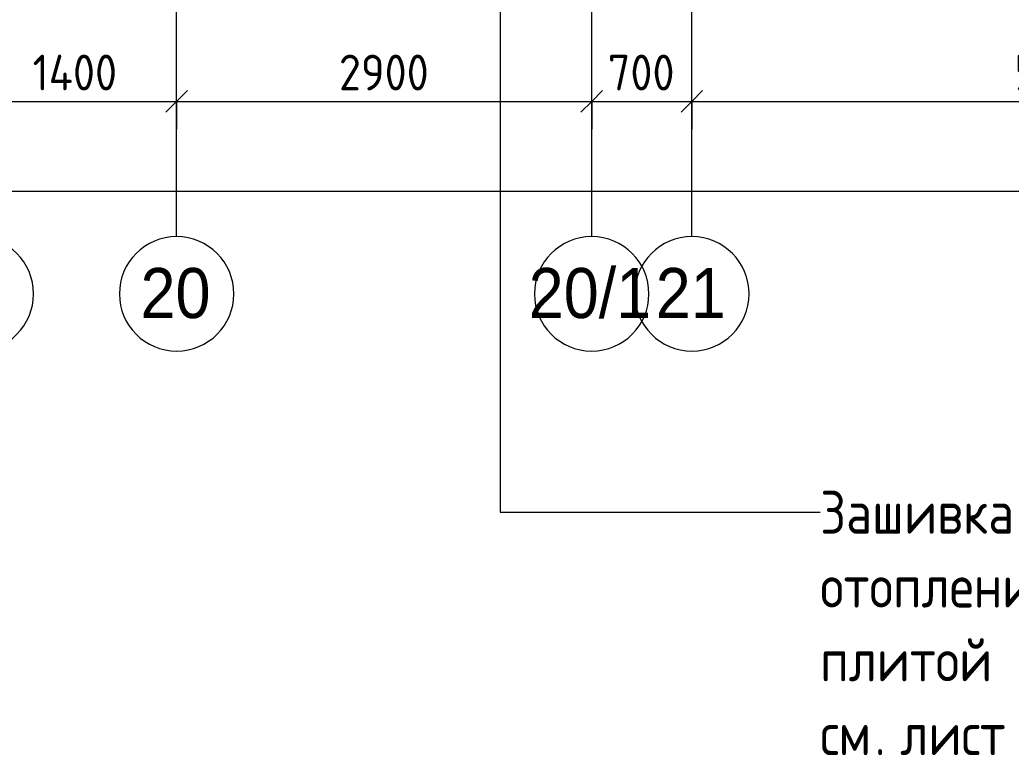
# Model space of a CAD drawing. Header units: millimetres. Extents: x -8624 to 200327, y -8553 to 29000.
# Drawn here: x 167214 to 174141, y -5531 to -391 of the extents above; entities that cross this region are included whole.
import ezdxf

# ---------------------------------------------------------------- set-up
doc = ezdxf.new("R2010")
doc.units = ezdxf.units.MM
for name, color, linetype, lineweight in [('A-ANNO-DIMS', 7, 'Continuous', 9), ('A-ANNO-DIMS-100', 7, 'Continuous', 9), ('G-ANNO-TEXT', 7, 'Continuous', 9), ('Оси', 7, 'Continuous', 9), ('Оси-1', 7, 'Continuous', 20)]:
    doc.layers.add(name, color=color, linetype=linetype, lineweight=lineweight)
doc.styles.add('Arial_1', font='arial.ttf', dxfattribs={"width": 0.9, "height": 350})
doc.styles.add('GOST Common_2', font='GOST_Common.ttf', dxfattribs={"width": 0.9, "height": 300})
doc.styles.add('ISOCPEUR', font='isocpeur.ttf', dxfattribs={"width": 0.9, "height": 250})
doc.dimstyles.new('ISO-2_5_0_9К_БОЛЬШОЙ', dxfattribs={"dimscale": 304.8, "dimtxt": 248.995294, "dimasz": 0.492126, "dimexe": 0.393701, "dimexo": 0.984252, "dimgap": 0, "dimtad": 1, "dimdec": 0, "dimrnd": 10, "dimzin": 0, "dimdsep": 46, "dimtxsty": 'ISOCPEUR', "dimblk1": 'OBLIQUE', "dimblk2": 'OBLIQUE', "dimsah": 1, "dimcen": 0.09, "dimdle": 0.393701, "dimazin": 0, "dimtfac": 1, "dimtdec": 4, "dimtix": 1, "dimtmove": 0, "dimatfit": 3, "dimfxl": 1, "dimtvp": 1, "dimtolj": 1, "dimtzin": 0, "dimarcsym": 2})

# ---------------------------------------------------------------- blocks, each defined once
blk = doc.blocks.new('Ось сетки - D8-29747960-План зашивки приборов отопления в осях 3 этажа 12-23')
at = {"layer": 'Оси-1'}
for start, end in [(360, 180), (180, 360)]:
    blk.add_arc((0, 0), 4, start, end, dxfattribs=at)
blk = doc.blocks.new('DIMBLOCK14-План зашивки приборов отопления в осях 3 этажа 12-23')
at = {"layer": 'A-ANNO-DIMS-100'}
for p, q in [((134659.8, -1781.9), (134659.8, -1468)), ((180909.8, -1781.9), (180909.8, -1468)), ((134539.8, -1588), (181029.8, -1588)), ((134659.8, -1588), (134659.8, -1781.9)), ((180909.8, -1588), (180909.8, -1781.9))]:
    blk.add_line(p, q, dxfattribs=at)
at = {"layer": 'A-ANNO-DIMS-100', "lineweight": 20}
for p, q in [((134659.8, -1588), (134734.8, -1513)), ((180909.8, -1588), (180984.8, -1513)), ((134659.8, -1588), (134584.8, -1663)), ((180909.8, -1588), (180834.8, -1663))]:
    blk.add_line(p, q, dxfattribs=at)
at = {"layer": 'A-ANNO-DIMS-100', "color": 0, "insert": (157377.8, -1261.4), "char_height": 250, "width": 976.828, "attachment_point": 1, "line_spacing_factor": 1.149209, "style": 'ISOCPEUR'}
blk.add_mtext('46250', dxfattribs=at)
blk = doc.blocks.new('_Oblique')
at = {"color": 0, "linetype": 'ByBlock', "lineweight": -2}
blk.add_line((-0.5, -0.5), (0.5, 0.5), dxfattribs=at)
blk = doc.blocks.new('DIMBLOCK27-План зашивки приборов отопления в осях 3 этажа 12-23')
at = {"layer": 'A-ANNO-DIMS-100'}
for p, q in [((166909.8, -1154.7), (166909.8, -840.7)), ((168309.8, -1154.7), (168309.8, -840.7)), ((166909.8, -960.7), (168309.8, -960.7)), ((166909.8, -960.7), (166909.8, -1154.7)), ((168309.8, -960.7), (168309.8, -1154.7))]:
    blk.add_line(p, q, dxfattribs=at)
at = {"layer": 'A-ANNO-DIMS-100', "lineweight": 20}
for p, q in [((166909.8, -960.7), (166984.8, -885.7)), ((168309.8, -960.7), (168384.8, -885.7)), ((166909.8, -960.7), (166834.8, -1035.7)), ((168309.8, -960.7), (168234.8, -1035.7))]:
    blk.add_line(p, q, dxfattribs=at)
at = {"layer": 'A-ANNO-DIMS-100', "color": 0, "insert": (167303.4, -634.1), "char_height": 250, "width": 735.494, "attachment_point": 1, "line_spacing_factor": 1.149209, "style": 'ISOCPEUR'}
blk.add_mtext('1400', dxfattribs=at)
blk = doc.blocks.new('DIMBLOCK28-План зашивки приборов отопления в осях 3 этажа 12-23')
at = {"layer": 'A-ANNO-DIMS-100'}
for p, q in [((168309.8, -1154.7), (168309.8, -840.7)), ((171209.8, -1154.7), (171209.8, -840.7)), ((168309.8, -960.7), (171209.8, -960.7)), ((168309.8, -960.7), (168309.8, -1154.7)), ((171209.8, -960.7), (171209.8, -1154.7))]:
    blk.add_line(p, q, dxfattribs=at)
at = {"layer": 'A-ANNO-DIMS-100', "lineweight": 20}
for p, q in [((168309.8, -960.7), (168384.8, -885.7)), ((171209.8, -960.7), (171284.8, -885.7)), ((168309.8, -960.7), (168234.8, -1035.7)), ((171209.8, -960.7), (171134.8, -1035.7))]:
    blk.add_line(p, q, dxfattribs=at)
at = {"layer": 'A-ANNO-DIMS-100', "color": 0, "insert": (169443.8, -634.1), "char_height": 250, "width": 758.478, "attachment_point": 1, "line_spacing_factor": 1.149209, "style": 'ISOCPEUR'}
blk.add_mtext('2900', dxfattribs=at)
blk = doc.blocks.new('DIMBLOCK29-План зашивки приборов отопления в осях 3 этажа 12-23')
at = {"layer": 'A-ANNO-DIMS-100'}
for p, q in [((171209.8, -1154.7), (171209.8, -840.7)), ((171909.8, -1154.7), (171909.8, -840.7)), ((171209.8, -960.7), (171909.8, -960.7)), ((171209.8, -960.7), (171209.8, -1154.7)), ((171909.8, -960.7), (171909.8, -1154.7))]:
    blk.add_line(p, q, dxfattribs=at)
at = {"layer": 'A-ANNO-DIMS-100', "lineweight": 20}
for p, q in [((171209.8, -960.7), (171284.8, -885.7)), ((171909.8, -960.7), (171984.8, -885.7)), ((171209.8, -960.7), (171134.8, -1035.7)), ((171909.8, -960.7), (171834.8, -1035.7))]:
    blk.add_line(p, q, dxfattribs=at)
at = {"layer": 'A-ANNO-DIMS-100', "color": 0, "insert": (171322.8, -634.1), "char_height": 250, "width": 568.858, "attachment_point": 1, "line_spacing_factor": 1.149209, "style": 'ISOCPEUR'}
blk.add_mtext('700', dxfattribs=at)
blk = doc.blocks.new('DIMBLOCK30-План зашивки приборов отопления в осях 3 этажа 12-23')
at = {"layer": 'A-ANNO-DIMS-100'}
for p, q in [((171909.8, -1154.7), (171909.8, -840.7)), ((177009.8, -1154.7), (177009.8, -840.7)), ((171909.8, -960.7), (177009.8, -960.7)), ((171909.8, -960.7), (171909.8, -1154.7)), ((177009.8, -960.7), (177009.8, -1154.7))]:
    blk.add_line(p, q, dxfattribs=at)
at = {"layer": 'A-ANNO-DIMS-100', "lineweight": 20}
for p, q in [((171909.8, -960.7), (171984.8, -885.7)), ((177009.8, -960.7), (177084.8, -885.7)), ((171909.8, -960.7), (171834.8, -1035.7)), ((177009.8, -960.7), (176934.8, -1035.7))]:
    blk.add_line(p, q, dxfattribs=at)
at = {"layer": 'A-ANNO-DIMS-100', "color": 0, "insert": (174165.4, -634.1), "char_height": 250, "width": 706.764, "attachment_point": 1, "line_spacing_factor": 1.149209, "style": 'ISOCPEUR'}
blk.add_mtext('5100', dxfattribs=at)

msp = doc.modelspace()

# ---------------------------------------------------------------- linework, layer by layer
at = {"layer": 'G-ANNO-TEXT'}
for p, q in [((170569.3, 438.1), (170569.3, -3833)), ((170569.3, -3833), (172806.4, -3833))]:
    msp.add_line(p, q, dxfattribs=at)
at = {"layer": 'Оси'}
for p, q in [((168309.8, -1906.3), (168309.8, 593.7)), ((171209.8, -1906.3), (171209.8, 593.7)), ((171909.8, -1906.3), (171909.8, 593.7))]:
    msp.add_line(p, q, dxfattribs=at)

# ---------------------------------------------------------------- block references
at = {"layer": 'Оси-1', "xscale": 99.99999999999993, "yscale": 99.99999999999993, "zscale": 99.99999999999993}
for p in [(166909.8, -2306.3), (168309.8, -2306.3), (171209.8, -2306.3), (171909.8, -2306.3)]:
    msp.add_blockref('Ось сетки - D8-29747960-План зашивки приборов отопления в осях 3 этажа 12-23', p, dxfattribs=at)

# ---------------------------------------------------------------- texts
at = {"layer": 'G-ANNO-TEXT', "char_height": 300, "attachment_point": 1, "style": 'GOST Common_2'}
for s, insert, width in [('Зашивка', (172806.4, -3683), 1789.367), ('отопления', (172806.4, -4199), 2171.771), ('плитой', (172806.4, -4714.9), 1471.898), ('\\fGOST Common|b0|i0|c204|p34|;\\W.9; ', (174020.8, -4714.9), 115.443), ('см', (172806.4, -5230.8), 461.772), ('лист', (173366, -5230.8), 974.05), ('. ', (173187.4, -5230.8), 216.456)]:
    msp.add_mtext(s, dxfattribs=dict(at, insert=insert, width=width))
at = {"layer": 'Оси', "char_height": 350, "attachment_point": 1, "style": 'Arial_1'}
for s, insert, width in [('20', (168057.2, -2125.6), 606.076), ('20/1', (170769.6, -2125.6), 1060.633), ('21', (171657.2, -2125.6), 606.076)]:
    msp.add_mtext(s, dxfattribs=dict(at, insert=insert, width=width))

# ---------------------------------------------------------------- dimensions: what is measured, and where the dimension line sits
at = {"layer": 'A-ANNO-DIMS'}
for base, p1, p2, override, picture, middle in [((168309.8, -960.7), (166909.8, -854.7), (168309.8, -854.7), {"dimpost": '<>', "dimfxl": 1400}, 'DIMBLOCK27-План зашивки приборов отопления в осях 3 этажа 12-23', (167609.8, -835.7)), ((171209.8, -960.7), (168309.8, -854.7), (171209.8, -854.7), {"dimpost": '<>', "dimfxl": 2900}, 'DIMBLOCK28-План зашивки приборов отопления в осях 3 этажа 12-23', (169759.8, -835.7)), ((171909.8, -960.7), (171209.8, -854.7), (171909.8, -854.7), {"dimpost": '<>', "dimfxl": 700}, 'DIMBLOCK29-План зашивки приборов отопления в осях 3 этажа 12-23', (171559.8, -835.7)), ((177009.8, -960.7), (171909.8, -854.7), (177009.8, -854.7), {"dimpost": '<>', "dimfxl": 5100}, 'DIMBLOCK30-План зашивки приборов отопления в осях 3 этажа 12-23', (174459.8, -835.7)), ((180909.8, -1588), (134659.8, -1481.9), (180909.8, -1481.9), {"dimpost": '<>', "dimfxl": 46250}, 'DIMBLOCK14-План зашивки приборов отопления в осях 3 этажа 12-23', (157784.8, -1463))]:
    dim = msp.add_linear_dim(base=base, p1=p1, p2=p2, dimstyle='ISO-2_5_0_9К_БОЛЬШОЙ', override=override, dxfattribs=at)
    dim.commit()
    dim.dimension.update_dxf_attribs({"geometry": picture, "text_midpoint": middle})

doc.saveas('drawing.dxf')
